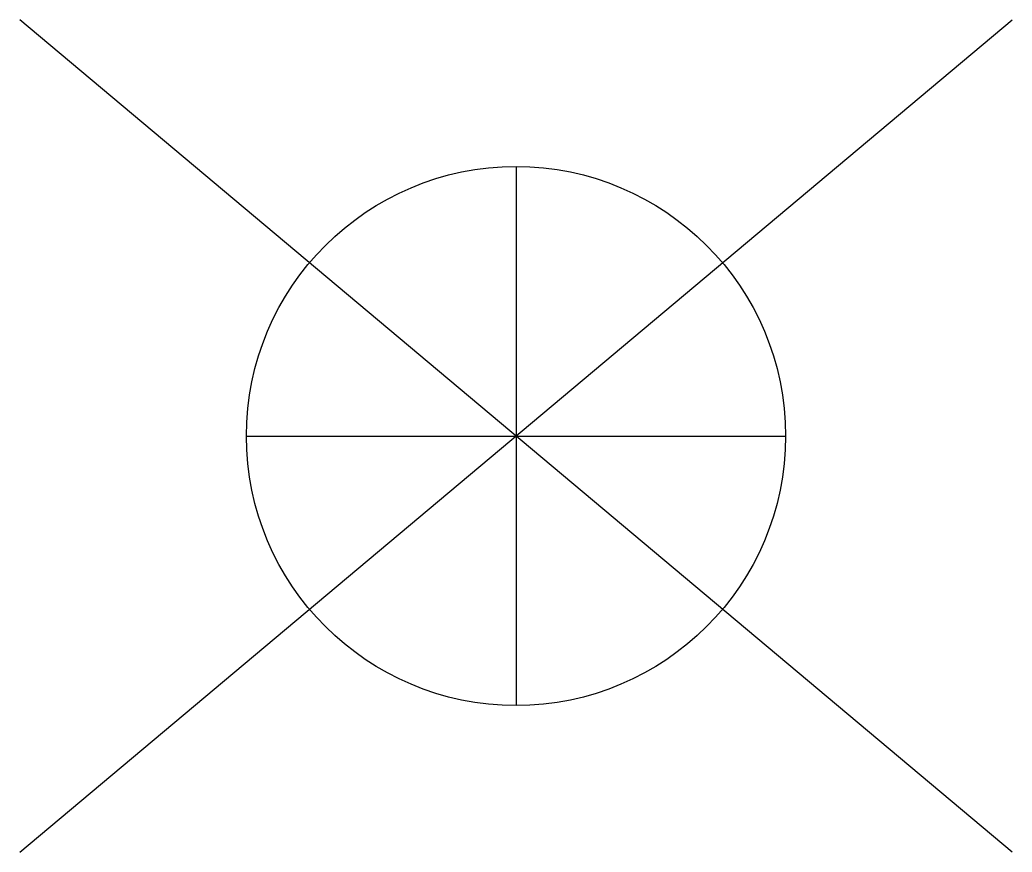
# Model space of a CAD drawing. Header units: metres. Extents: x -0.76 to 0.76, y -0.64 to 0.64.
import ezdxf

# ---------------------------------------------------------------- set-up
doc = ezdxf.new("R2010")
doc.units = ezdxf.units.M
doc.header["$LTSCALE"] = 0.2

msp = doc.modelspace()

# ---------------------------------------------------------------- linework, layer by layer
at = {"color": 0}
for p, q in [((-0.7591, -0.637), (0.7591, 0.637)), ((0.7591, -0.637), (-0.7591, 0.637))]:
    msp.add_line(p, q, dxfattribs=at)
for p, q in [((0, 0.4125), (0, -0.4125)), ((-0.4125, 0), (0.4125, 0))]:
    msp.add_line(p, q)
msp.add_circle((0, 0), 0.4125)

doc.saveas('drawing.dxf')
